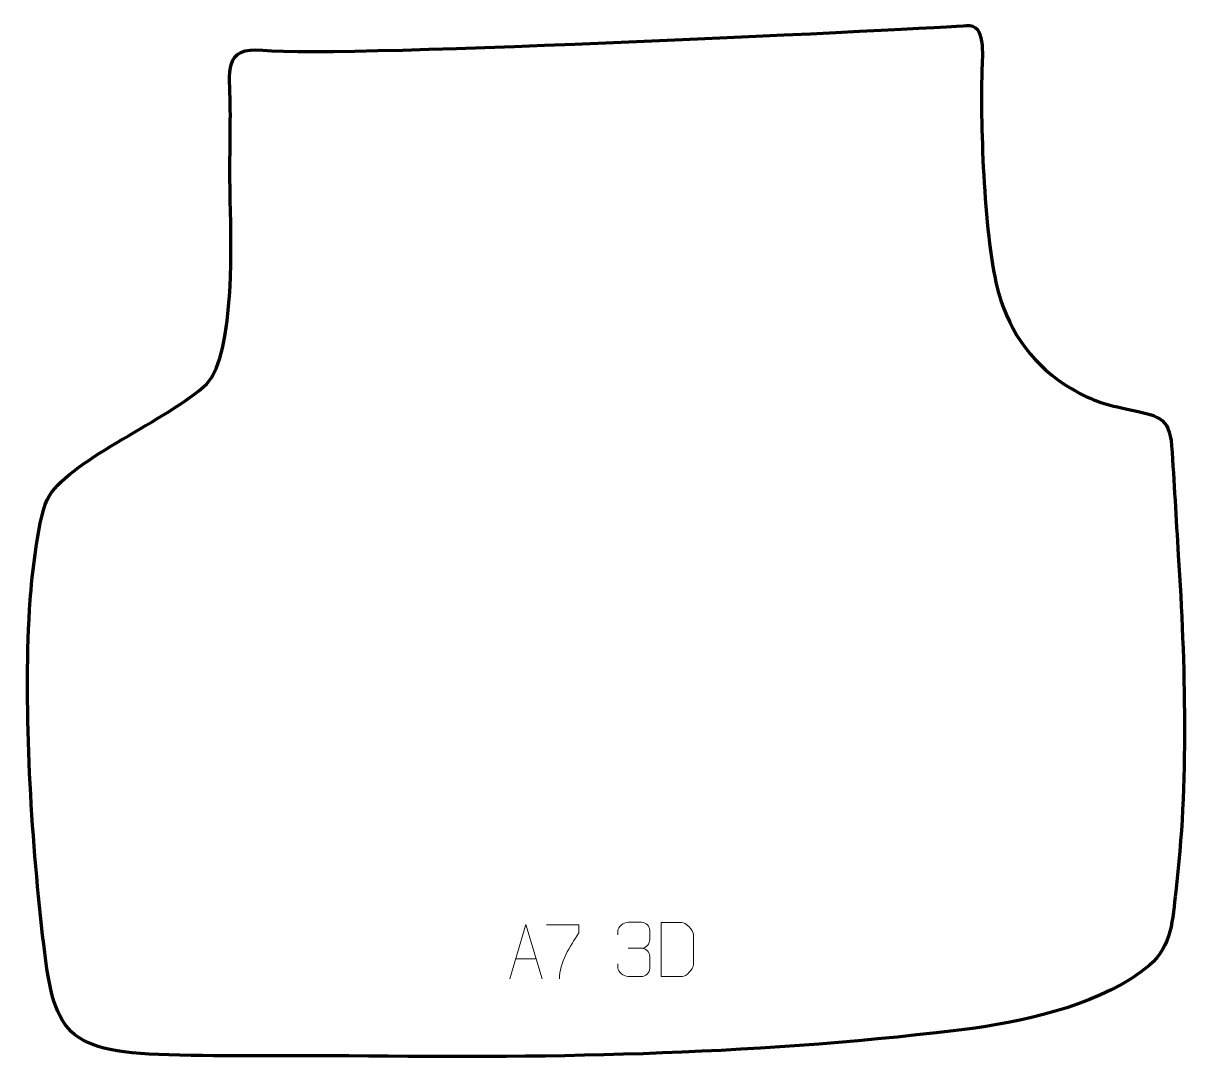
# Model space of a CAD drawing. Header units: millimetres. Extents: x -450 to 87, y 150 to 626.
import ezdxf

# ---------------------------------------------------------------- set-up
doc = ezdxf.new("R2010")
doc.units = ezdxf.units.MM
doc.header["$MEASUREMENT"] = 0
doc.layers.add('layer 2', color=7, linetype='Continuous')

msp = doc.modelspace()

# ---------------------------------------------------------------- linework, layer by layer
at = {"layer": 'layer 2', "color": 242, "lineweight": 158}
msp.add_open_spline([(-299.8512, 150.8253), (-203.1646, 149.5), (-107.4138, 151.3658), (-11.3596, 163.5994), (-11.3596, 163.5994), (14.3772, 167.2848), (48.5181, 175.3062), (68.7216, 192.4313), (68.7216, 192.4313), (79.4116, 201.4924), (79.4544, 213.6982), (80.9735, 226.5185), (80.9735, 226.5185), (86.9445, 274.909), (85.3522, 332.2555), (82.1677, 381.5114), (82.1677, 381.5114), (81.0851, 398.2414), (80.236, 415.2222), (79.0512, 431.8953), (79.0512, 431.8953), (78.0982, 445.3072), (72.1003, 445.774), (60.0245, 448.4226), (60.0245, 448.4226), (48.4327, 450.9649), (43.418, 452.0692), (32.8428, 458.1659), (32.8428, 458.1659), (15.7415, 468.2703), (4.8714, 483.3267), (-0.6829, 502.2609), (-0.6829, 502.2609), (-7.2728, 526.8233), (-9.0633, 578.6078), (-8.3245, 604.1242), (-8.3245, 604.1242), (-8.0928, 612.1261), (-6.561, 626.4589), (-15.3533, 625.4912), (-15.3533, 625.4912), (-24.1105, 624.5274), (-304.0563, 610.3826), (-339.4513, 614.037), (-339.4513, 614.037), (-357.9521, 615.9471), (-354.6857, 603.9201), (-354.5176, 589.1711), (-354.5176, 589.1711), (-354.3632, 575.6218), (-354.908, 562.4409), (-354.5948, 548.7533), (-354.5948, 548.7533), (-354.1445, 529.07), (-352.0121, 474.7806), (-365.267, 460.3423), (-365.267, 460.3423), (-383.4119, 443.6315), (-426.6256, 426.3434), (-438.0019, 408.6775), (-438.0019, 408.6775), (-442.8985, 401.0738), (-446.003, 370.4112), (-446.6607, 360.7921), (-446.6607, 360.7921), (-449.8529, 314.1093), (-446.5239, 257.6018), (-441.4332, 210.8572), (-441.4332, 210.8572), (-436.1835, 162.6394), (-433.5855, 152.677), (-382.8967, 151.256), (-382.8967, 151.256), (-355.3669, 150.4843), (-327.4514, 150.9293), (-299.8512, 150.8253)], degree=3, knots=[0, 0, 0, 0, 0.05, 0.05, 0.05, 0.05, 0.1, 0.1, 0.1, 0.1, 0.15, 0.15, 0.15, 0.15, 0.2, 0.2, 0.2, 0.2, 0.25, 0.25, 0.25, 0.25, 0.3, 0.3, 0.3, 0.3, 0.35, 0.35, 0.35, 0.35, 0.4, 0.4, 0.4, 0.4, 0.45, 0.45, 0.45, 0.45, 0.5, 0.5, 0.5, 0.5, 0.55, 0.55, 0.55, 0.55, 0.6, 0.6, 0.6, 0.6, 0.65, 0.65, 0.65, 0.65, 0.7, 0.7, 0.7, 0.7, 0.75, 0.75, 0.75, 0.75, 0.8, 0.8, 0.8, 0.8, 0.85, 0.85, 0.85, 0.85, 0.9, 0.9, 0.9, 0.9, 1, 1, 1, 1], dxfattribs=at)
at = {"layer": 'layer 2', "color": 250, "lineweight": 9}
for points, knots in [([(-225.784, 186.3173), (-225.784, 186.3173), (-218.413, 211.2708), (-218.413, 211.2708), (-218.413, 211.2708), (-218.413, 211.2708), (-210.8431, 186.3173), (-210.8431, 186.3173)], [0, 0, 0, 0, 0.33333333, 0.33333333, 0.33333333, 0.33333333, 1, 1, 1, 1]), ([(-208.7993, 211.1753), (-208.7993, 211.1753), (-193.9832, 211.1753), (-193.9832, 211.1753), (-193.9832, 211.1753), (-193.9835, 209.9257), (-193.9835, 208.6761), (-193.9832, 207.4263), (-193.9832, 207.4263), (-197.9776, 201.4292), (-202.8928, 193.5956), (-202.8928, 186.2168)], [0, 0, 0, 0, 0.25, 0.25, 0.25, 0.25, 0.5, 0.5, 0.5, 0.5, 1, 1, 1, 1]), ([(-176.0086, 206.627), (-176.0086, 206.627), (-176.0086, 208.4842), (-176.0086, 208.4842), (-176.0086, 208.4842), (-176.0229, 210.2261), (-173.3584, 212.3442), (-171.2993, 212.3215), (-171.2993, 212.3215), (-169.2352, 212.3215), (-167.1712, 212.3215), (-165.1075, 212.3215), (-165.1075, 212.3215), (-162.913, 212.3303), (-161.3147, 210.4835), (-161.2703, 208.5714), (-161.2703, 208.5714), (-161.2707, 207.1363), (-161.2707, 205.7012), (-161.2703, 204.2657), (-161.2703, 204.2657), (-161.3189, 202.6122), (-162.9215, 200.3822), (-165.1198, 200.3922), (-165.1198, 200.3922), (-162.9161, 200.381), (-161.3081, 198.5778), (-161.2541, 196.5183), (-161.2541, 196.5183), (-161.2545, 194.7336), (-161.2545, 192.9489), (-161.2541, 191.1638), (-161.2541, 191.1638), (-161.244, 189.1024), (-163.2989, 187.3393), (-165.1198, 187.3474), (-165.1198, 187.3474), (-167.1851, 187.3477), (-169.2503, 187.3477), (-171.3159, 187.3474), (-171.3159, 187.3474), (-173.4845, 187.3589), (-176.0155, 189.7591), (-176.0341, 191.2209), (-176.0341, 191.2209), (-176.0341, 191.2209), (-176.0341, 193.1295), (-176.0341, 193.1295)], [0, 0, 0, 0, 0.07692308, 0.07692308, 0.07692308, 0.07692308, 0.15384615, 0.15384615, 0.15384615, 0.15384615, 0.23076923, 0.23076923, 0.23076923, 0.23076923, 0.30769231, 0.30769231, 0.30769231, 0.30769231, 0.38461538, 0.38461538, 0.38461538, 0.38461538, 0.46153846, 0.46153846, 0.46153846, 0.46153846, 0.53846154, 0.53846154, 0.53846154, 0.53846154, 0.61538462, 0.61538462, 0.61538462, 0.61538462, 0.69230769, 0.69230769, 0.69230769, 0.69230769, 0.76923077, 0.76923077, 0.76923077, 0.76923077, 0.84615385, 0.84615385, 0.84615385, 0.84615385, 1, 1, 1, 1]), ([(-156.0364, 187.3859), (-153.7046, 187.3863), (-148.7544, 187.3623), (-146.4229, 187.362), (-146.4229, 187.362), (-144.4979, 187.2566), (-141.1793, 190.7982), (-141.1905, 192.8155), (-141.1905, 192.8155), (-141.1909, 198.5856), (-141.1909, 200.7553), (-141.1905, 206.5246), (-141.1905, 206.5246), (-141.1948, 208.6627), (-144.5693, 212.3228), (-146.7217, 212.3093), (-146.7217, 212.3093), (-149.0474, 212.3093), (-153.7717, 212.3093), (-156.0978, 212.3093), (-156.0978, 212.3093), (-156.0974, 206.5624), (-156.0361, 193.1332), (-156.0364, 187.3859)], [0, 0, 0, 0, 0.14285714, 0.14285714, 0.14285714, 0.14285714, 0.28571429, 0.28571429, 0.28571429, 0.28571429, 0.42857143, 0.42857143, 0.42857143, 0.42857143, 0.57142857, 0.57142857, 0.57142857, 0.57142857, 0.71428571, 0.71428571, 0.71428571, 0.71428571, 1, 1, 1, 1])]:
    msp.add_open_spline(points, degree=3, knots=knots, dxfattribs=at)
for points in [[(-171.2989, 200.3818), (-171.2989, 200.3818), (-165.1025, 200.3818), (-165.1025, 200.3818)], [(-223.0614, 195.5667), (-223.0614, 195.5667), (-213.5657, 195.5667), (-213.5657, 195.5667)]]:
    msp.add_open_spline(points, degree=3, dxfattribs=at)

doc.saveas('drawing.dxf')
